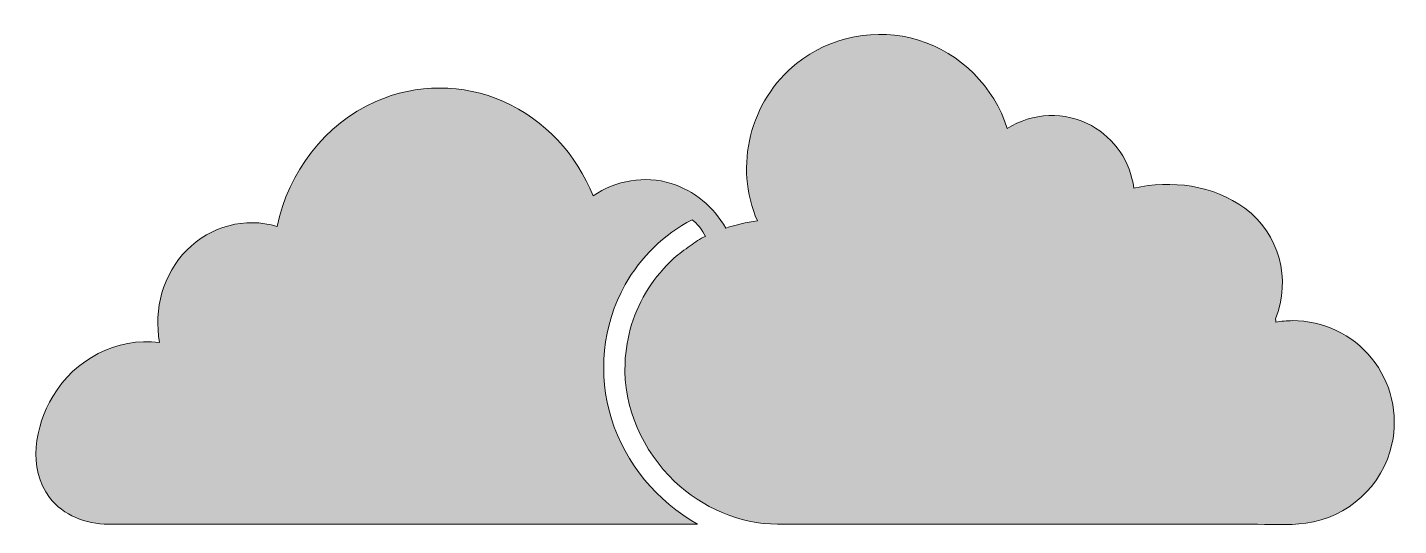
# Model space of a CAD drawing. Header units: inches. Extents: x -1 to 102, y 0 to 37.
import ezdxf

# ---------------------------------------------------------------- set-up
doc = ezdxf.new("R2010")
doc.units = ezdxf.units.IN
doc.header["$MEASUREMENT"] = 0
doc.layers.add('Layer 1', color=7, linetype='Continuous')

msp = doc.modelspace()

# ---------------------------------------------------------------- hatches: boundary and pattern name
at = {"layer": 'Layer 1', "true_color": 0x7d579a}
h = msp.add_hatch(color=205, dxfattribs=at)
h.dxf.hatch_style = 2
edge = h.paths.add_edge_path()
edge.add_spline(control_points=[(92.73, 15.13), (92.73, 15.21), (92.72, 15.29), (92.71, 15.37), (93.89, 18.37), (93.01, 21.71), (90.42, 23.64), (88.07, 25.39), (84.92, 25.76), (82.11, 25.15), (81.87, 27.11), (80.67, 28.87), (78.94, 29.82), (76.98, 30.9), (74.52, 30.81), (72.64, 29.59), (71.67, 32.73), (69.15, 35.25), (66, 36.21), (62.89, 37.16), (59.42, 36.49), (56.88, 34.45), (53.4, 31.67), (52.18, 26.78), (53.96, 22.69), (53.14, 22.6), (52.35, 22.41), (51.6, 22.16), (50.7, 23.73), (49.23, 24.97), (47.5, 25.5), (45.53, 26.1), (43.36, 25.74), (41.67, 24.56), (40.44, 27.66), (38.04, 30.27), (34.98, 31.62), (31.96, 32.96), (28.44, 32.96), (25.41, 31.62), (21.6, 29.94), (18.88, 26.33), (18.03, 22.28), (15.64, 23.01), (13.04, 22.29), (11.29, 20.52), (9.51, 18.73), (8.77, 16.08), (9.25, 13.61), (6.02, 14.02), (2.9, 12.34), (1.25, 9.57), (-0.07, 7.34), (-0.64, 4.23), (1.02, 2.03), (2.06, 0.66), (3.72, 0.03), (5.41, 0.03), (5.41, 0.03), (49.49, 0.03), (49.49, 0.03), (46.46, 1.72), (44.09, 4.58), (43.04, 7.89), (42, 11.2), (42.37, 14.91), (44.07, 17.93), (45.22, 19.99), (46.98, 21.69), (49.07, 22.78), (49.44, 22.54), (49.83, 22), (50.08, 21.53), (49.68, 21.39), (49.28, 21.07), (48.94, 20.84), (48.51, 20.55), (48.1, 20.24), (47.72, 19.9), (46.98, 19.24), (46.33, 18.45), (45.79, 17.62), (44.72, 15.96), (44.14, 14.02), (44.06, 12.06), (43.91, 8.75), (45.39, 5.5), (47.77, 3.23), (49.84, 1.27), (52.6, 0.03), (55.47, 0.03), (55.47, 0.03), (59.27, 0.03), (59.27, 0.03), (64.61, 0.03), (69.95, 0.03), (75.29, 0.03), (80.48, 0.03), (85.67, 0.03), (90.87, 0.03), (92.21, 0.03), (93.63, -0.08), (94.97, 0.1), (98.11, 0.5), (100.74, 2.91), (101.42, 6), (101.92, 8.25), (101.35, 10.65), (99.9, 12.44), (98.46, 14.2), (96.27, 15.24), (93.99, 15.24), (93.56, 15.24), (93.14, 15.2), (92.73, 15.13)], knot_values=[0, 0, 0, 0, 1, 1, 1, 2, 2, 2, 3, 3, 3, 4, 4, 4, 5, 5, 5, 6, 6, 6, 7, 7, 7, 8, 8, 8, 9, 9, 9, 10, 10, 10, 11, 11, 11, 12, 12, 12, 13, 13, 13, 14, 14, 14, 15, 15, 15, 16, 16, 16, 17, 17, 17, 18, 18, 18, 19, 19, 19, 20, 20, 20, 21, 21, 21, 22, 22, 22, 23, 23, 23, 24, 24, 24, 25, 25, 25, 26, 26, 26, 27, 27, 27, 28, 28, 28, 29, 29, 29, 30, 30, 30, 31, 31, 31, 32, 32, 32, 33, 33, 33, 34, 34, 34, 35, 35, 35, 36, 36, 36, 37, 37, 37, 38, 38, 38, 38], degree=3, periodic=1)

# ---------------------------------------------------------------- linework, layer by layer
at = {"layer": 'Layer 1', "lineweight": 0}
msp.add_open_spline([(92.73, 15.13), (92.73, 15.21), (92.72, 15.29), (92.71, 15.37), (93.89, 18.37), (93.01, 21.71), (90.42, 23.64), (88.07, 25.39), (84.92, 25.76), (82.11, 25.15), (81.87, 27.11), (80.67, 28.87), (78.94, 29.82), (76.98, 30.9), (74.52, 30.81), (72.64, 29.59), (71.67, 32.73), (69.15, 35.25), (66, 36.21), (62.89, 37.16), (59.42, 36.49), (56.88, 34.45), (53.4, 31.67), (52.18, 26.78), (53.96, 22.69), (53.14, 22.6), (52.35, 22.41), (51.6, 22.16), (50.7, 23.73), (49.23, 24.97), (47.5, 25.5), (45.53, 26.1), (43.36, 25.74), (41.67, 24.56), (40.44, 27.66), (38.04, 30.27), (34.98, 31.62), (31.96, 32.96), (28.44, 32.96), (25.41, 31.62), (21.6, 29.94), (18.88, 26.33), (18.03, 22.28), (15.64, 23.01), (13.04, 22.29), (11.29, 20.52), (9.51, 18.73), (8.77, 16.08), (9.25, 13.61), (6.02, 14.02), (2.9, 12.34), (1.25, 9.57), (-0.07, 7.34), (-0.64, 4.23), (1.02, 2.03), (2.06, 0.66), (3.72, 0.03), (5.41, 0.03), (5.41, 0.03), (49.49, 0.03), (49.49, 0.03), (46.46, 1.72), (44.09, 4.58), (43.04, 7.89), (42, 11.2), (42.37, 14.91), (44.07, 17.93), (45.22, 19.99), (46.98, 21.69), (49.07, 22.78), (49.44, 22.54), (49.83, 22), (50.08, 21.53), (49.68, 21.39), (49.28, 21.07), (48.94, 20.84), (48.51, 20.55), (48.1, 20.24), (47.72, 19.9), (46.98, 19.24), (46.33, 18.45), (45.79, 17.62), (44.72, 15.96), (44.14, 14.02), (44.06, 12.06), (43.91, 8.75), (45.39, 5.5), (47.77, 3.23), (49.84, 1.27), (52.6, 0.03), (55.47, 0.03), (55.47, 0.03), (59.27, 0.03), (59.27, 0.03), (64.61, 0.03), (69.95, 0.03), (75.29, 0.03), (80.48, 0.03), (85.67, 0.03), (90.87, 0.03), (92.21, 0.03), (93.63, -0.08), (94.97, 0.1), (98.11, 0.5), (100.74, 2.91), (101.42, 6), (101.92, 8.25), (101.35, 10.65), (99.9, 12.44), (98.46, 14.2), (96.27, 15.24), (93.99, 15.24), (93.56, 15.24), (93.14, 15.2), (92.73, 15.13)], degree=3, knots=[0, 0, 0, 0, 1, 1, 1, 2, 2, 2, 3, 3, 3, 4, 4, 4, 5, 5, 5, 6, 6, 6, 7, 7, 7, 8, 8, 8, 9, 9, 9, 10, 10, 10, 11, 11, 11, 12, 12, 12, 13, 13, 13, 14, 14, 14, 15, 15, 15, 16, 16, 16, 17, 17, 17, 18, 18, 18, 19, 19, 19, 20, 20, 20, 21, 21, 21, 22, 22, 22, 23, 23, 23, 24, 24, 24, 25, 25, 25, 26, 26, 26, 27, 27, 27, 28, 28, 28, 29, 29, 29, 30, 30, 30, 31, 31, 31, 32, 32, 32, 33, 33, 33, 34, 34, 34, 35, 35, 35, 36, 36, 36, 37, 37, 37, 38, 38, 38, 38], dxfattribs=at)

doc.saveas('drawing.dxf')
